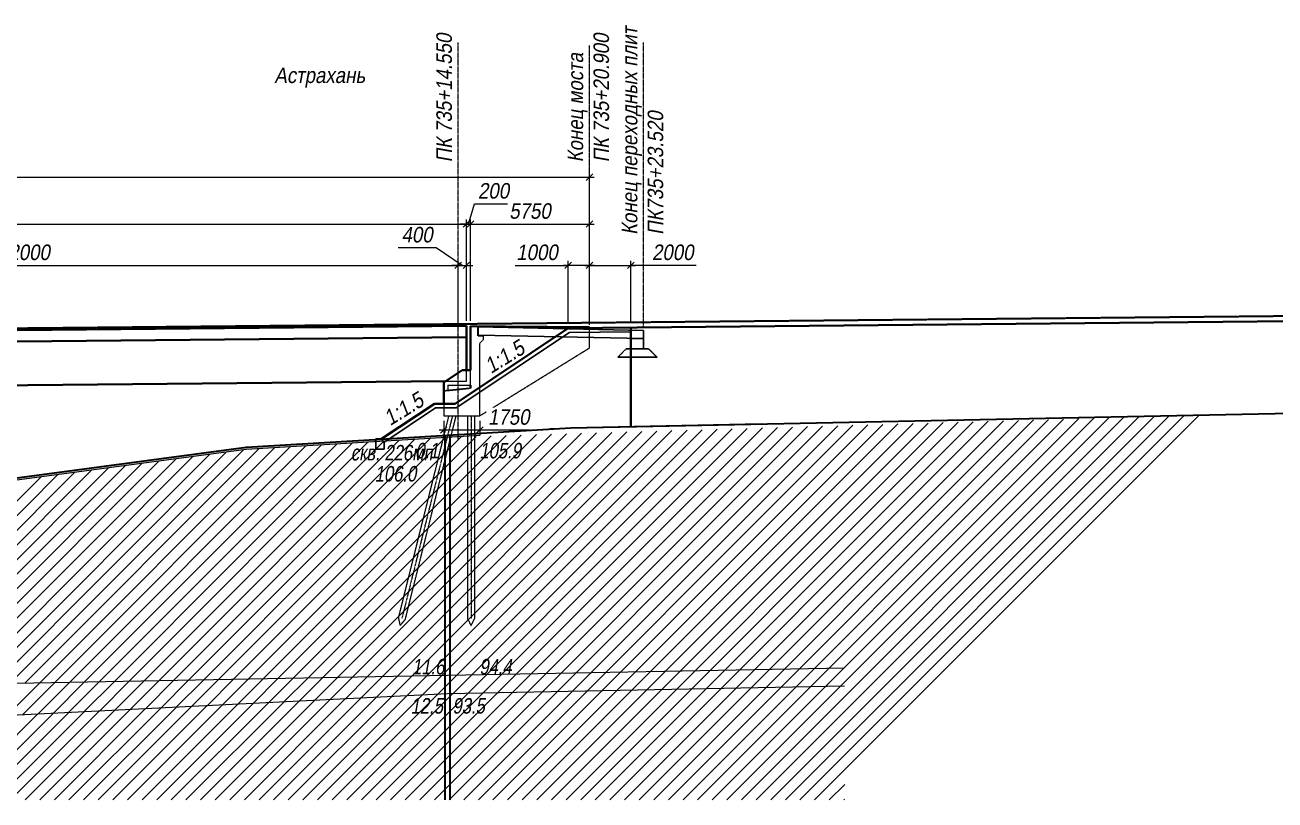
# Model space of a CAD drawing. Header units: millimetres. Extents: x 1864 to 10174863, y -4887456 to 5366151.
# Drawn here: x 9116706 to 9177161, y 312902 to 350349 of the extents above; entities that cross this region are included whole.
import ezdxf

# ---------------------------------------------------------------- set-up
doc = ezdxf.new("R2010")
doc.units = ezdxf.units.MM
doc.linetypes.add('CENTER', pattern=[50.8, 31.75, -6.35, 6.35, -6.35])
doc.linetypes.add('DASHED', pattern=[7, 5, -2, 0])
for name, color, linetype, lineweight in [('C-GEOL-GRSL', 94, 'Continuous', 15), ('S-BALK', 150, 'Continuous', 40), ('S-BETN', 2, 'Continuous', 40), ('S-BETN-NVEL', 7, 'Continuous', 25), ('S-GRID', 1, 'CENTER', 20), ('S-GRID-TRASSA', 4, 'CENTER', 30), ('S-NASP', 52, 'Continuous', 35), ('S-OPOR', 2, 'Continuous', 40), ('S-OPOR-NVEL', 7, 'DASHED', 20), ('S-TEXT', 4, 'Continuous', 30), ('S-ZEML', 32, 'Земля1', 30), ('T-DIMS', 3, 'Continuous', 30), ('T-TEXT', 4, 'Continuous', 30)]:
    doc.layers.add(name, color=color, linetype=linetype, lineweight=lineweight)
for name, color, linetype in [('C-GEOL-PATT', 250, 'Continuous'), ('C-GEOL-SCVG', 60, 'Continuous'), ('concr_inv', 7, 'DASHED'), ('S-KRAS', 1, 'DASHED'), ('S-NOTE', 4, 'Continuous'), ('Текст', 7, 'Continuous')]:
    doc.layers.add(name, color=color, linetype=linetype)
doc.styles.add('TM', font='mipgost.shx', dxfattribs={"width": 0.9, "oblique": 10})
doc.styles.add('Тип А прямой', font='mipgost.shx', dxfattribs={"width": 0.8})
doc.linetypes.add('Земля1', pattern='A,24,[3,ltsnew.shx,S=6,R=0,X=-6,Y=-6],3,[3,ltsnew.shx,S=6,R=0,X=-6,Y=-6],3,[3,ltsnew.shx,S=6,R=0,X=-6,Y=-6],0', length=30)
doc.dimstyles.new('TM', dxfattribs={"dimscale": 0, "dimtxt": 3, "dimasz": 1.25, "dimexe": 0.9, "dimexo": 1, "dimgap": 1, "dimtad": 1, "dimdec": 0, "dimdsep": 46, "dimtxsty": 'TM', "dimblk1": 'OBLIQUE', "dimblk2": 'OBLIQUE', "dimsah": 1, "dimcen": 3, "dimdle": 0.9, "dimclrt": 7, "dimadec": 0, "dimazin": 0, "dimtfac": 1, "dimtdec": 0, "dimtmove": 1, "dimatfit": 2, "dimldrblk": 'NONE', "dimfxl": 1, "dimtfill": 1, "dimtolj": 1, "dimlwd": 15, "dimlwe": 15, "dimarcsym": 0})

# ---------------------------------------------------------------- blocks, each defined once
blk = doc.blocks.new('_OBLIQUE')
at = {"color": 0, "linetype": 'ByBlock', "lineweight": -2}
blk.add_line((0.5, 0.5), (-0.5, -0.5), dxfattribs=at)
blk = doc.blocks.new('*D760')
at = {"layer": 'Defpoints', "color": 0, "transparency": 16777216}
for p in [(9137655, 338736), (9137655, 335909), (9095655, 335505)]:
    blk.add_point(p, dxfattribs=at)
at = {"layer": 'T-DIMS', "color": 0, "linetype": 'Continuous', "lineweight": 15, "transparency": 16777216}
blk.add_line((9095430, 338736), (9137880, 338736), dxfattribs=at)
at = {"layer": 'T-DIMS', "color": 0, "lineweight": 15, "transparency": 16777216}
for p, q in [((9095655, 335755), (9095655, 338961)), ((9137655, 336159), (9137655, 338961))]:
    blk.add_line(p, q, dxfattribs=at)
at = {"layer": 'T-DIMS', "color": 0, "lineweight": 15, "transparency": 16777216, "xscale": 312.5, "yscale": 312.5, "zscale": 312.5, "rotation": 180}
blk.add_blockref('_OBLIQUE', (9095655, 338736), dxfattribs=at)
at = {"layer": 'T-DIMS', "color": 0, "lineweight": 15, "transparency": 16777216, "xscale": 312.5, "yscale": 312.5, "zscale": 312.5}
blk.add_blockref('_OBLIQUE', (9137655, 338736), dxfattribs=at)
at = {"layer": 'T-DIMS', "color": 7, "transparency": 16777216, "insert": (9116655, 339361), "char_height": 750, "attachment_point": 5, "style": 'TM', "bg_fill": 3, "box_fill_scale": 1.1, "bg_fill_color": 256, "bg_fill_true_color": 13158600, "bg_fill_transparency": 0}
blk.add_mtext('\\A1;42000', dxfattribs=at)
blk = doc.blocks.new('_None')
blk = doc.blocks.new('*D761')
at = {"layer": 'Defpoints', "color": 0, "transparency": 16777216}
for p in [(9138055, 338736), (9137655, 335909), (9138055, 335913)]:
    blk.add_point(p, dxfattribs=at)
at = {"layer": 'T-DIMS', "color": 0, "linetype": 'Continuous', "lineweight": 15, "transparency": 16777216}
for p, q in [((9136589, 339590), (9134751, 339590)), ((9137855, 338736), (9136589, 339590)), ((9137655, 338736), (9137343, 338736)), ((9137655, 338736), (9138055, 338736)), ((9137655, 338736), (9138055, 338736)), ((9138055, 338736), (9138368, 338736))]:
    blk.add_line(p, q, dxfattribs=at)
at = {"layer": 'T-DIMS', "color": 0, "lineweight": 15, "transparency": 16777216}
for p, q in [((9137655, 336159), (9137655, 338961)), ((9138055, 336163), (9138055, 338961))]:
    blk.add_line(p, q, dxfattribs=at)
at = {"layer": 'T-DIMS', "color": 0, "lineweight": 15, "transparency": 16777216, "xscale": 312.5, "yscale": 312.5, "zscale": 312.5}
blk.add_blockref('_OBLIQUE', (9137655, 338736), dxfattribs=at)
at = {"layer": 'T-DIMS', "color": 0, "lineweight": 15, "transparency": 16777216, "xscale": 312.5, "yscale": 312.5, "zscale": 312.5, "rotation": 180}
blk.add_blockref('_OBLIQUE', (9138055, 338736), dxfattribs=at)
at = {"layer": 'T-DIMS', "color": 7, "transparency": 16777216, "insert": (9135670, 340215), "char_height": 750, "attachment_point": 5, "style": 'TM', "bg_fill": 3, "box_fill_scale": 1.1, "bg_fill_color": 256, "bg_fill_true_color": 13158600, "bg_fill_transparency": 0}
blk.add_mtext('\\A1;400', dxfattribs=at)
blk = doc.blocks.new('*D748')
at = {"layer": 'Defpoints', "color": 0, "transparency": 16777216}
for p in [(9138055, 340732), (9138055, 335808), (8969255, 334183)]:
    blk.add_point(p, dxfattribs=at)
at = {"layer": 'T-DIMS', "color": 0, "linetype": 'Continuous', "lineweight": 15, "transparency": 16777216}
blk.add_line((8969030, 340732), (9138280, 340732), dxfattribs=at)
at = {"layer": 'T-DIMS', "color": 0, "lineweight": 15, "transparency": 16777216}
for p, q in [((8969255, 334433), (8969255, 340957)), ((9138055, 336058), (9138055, 340957))]:
    blk.add_line(p, q, dxfattribs=at)
at = {"layer": 'T-DIMS', "color": 0, "lineweight": 15, "transparency": 16777216, "xscale": 312.5, "yscale": 312.5, "zscale": 312.5, "rotation": 180}
blk.add_blockref('_OBLIQUE', (8969255, 340732), dxfattribs=at)
at = {"layer": 'T-DIMS', "color": 0, "lineweight": 15, "transparency": 16777216, "xscale": 312.5, "yscale": 312.5, "zscale": 312.5}
blk.add_blockref('_OBLIQUE', (9138055, 340732), dxfattribs=at)
at = {"layer": 'T-DIMS', "color": 7, "transparency": 16777216, "insert": (9053655, 341357), "char_height": 750, "attachment_point": 5, "style": 'TM', "bg_fill": 3, "box_fill_scale": 1.1, "bg_fill_color": 256, "bg_fill_true_color": 13158600, "bg_fill_transparency": 0}
blk.add_mtext('\\A1;168800', dxfattribs=at)
blk = doc.blocks.new('*D749')
at = {"layer": 'Defpoints', "color": 0, "transparency": 16777216}
for p in [(9138255, 340732), (9138055, 335808), (9138255, 335808)]:
    blk.add_point(p, dxfattribs=at)
at = {"layer": 'T-DIMS', "color": 0, "linetype": 'Continuous', "lineweight": 15, "transparency": 16777216}
for p, q in [((9138155, 340732), (9138448, 341707)), ((9138448, 341707), (9140285, 341707)), ((9138055, 340732), (9137743, 340732)), ((9138055, 340732), (9138255, 340732)), ((9138055, 340732), (9138255, 340732)), ((9138255, 340732), (9138568, 340732))]:
    blk.add_line(p, q, dxfattribs=at)
at = {"layer": 'T-DIMS', "color": 0, "lineweight": 15, "transparency": 16777216}
for p, q in [((9138055, 336058), (9138055, 340957)), ((9138255, 336058), (9138255, 340957))]:
    blk.add_line(p, q, dxfattribs=at)
at = {"layer": 'T-DIMS', "color": 0, "lineweight": 15, "transparency": 16777216, "xscale": 312.5, "yscale": 312.5, "zscale": 312.5}
blk.add_blockref('_OBLIQUE', (9138055, 340732), dxfattribs=at)
at = {"layer": 'T-DIMS', "color": 0, "lineweight": 15, "transparency": 16777216, "xscale": 312.5, "yscale": 312.5, "zscale": 312.5, "rotation": 180}
blk.add_blockref('_OBLIQUE', (9138255, 340732), dxfattribs=at)
at = {"layer": 'T-DIMS', "color": 7, "transparency": 16777216, "insert": (9139367, 342332), "char_height": 750, "attachment_point": 5, "style": 'TM', "bg_fill": 3, "box_fill_scale": 1.1, "bg_fill_color": 256, "bg_fill_true_color": 13158600, "bg_fill_transparency": 0}
blk.add_mtext('\\A1;200', dxfattribs=at)
blk = doc.blocks.new('*D750')
at = {"layer": 'Defpoints', "color": 0, "transparency": 16777216}
for p in [(9144005, 340732), (9138255, 335915), (9144005, 335745)]:
    blk.add_point(p, dxfattribs=at)
at = {"layer": 'T-DIMS', "color": 0, "linetype": 'Continuous', "lineweight": 15, "transparency": 16777216}
blk.add_line((9138030, 340732), (9144230, 340732), dxfattribs=at)
at = {"layer": 'T-DIMS', "color": 0, "lineweight": 15, "transparency": 16777216}
for p, q in [((9138255, 336165), (9138255, 340957)), ((9144005, 335995), (9144005, 340957))]:
    blk.add_line(p, q, dxfattribs=at)
at = {"layer": 'T-DIMS', "color": 0, "lineweight": 15, "transparency": 16777216, "xscale": 312.5, "yscale": 312.5, "zscale": 312.5, "rotation": 180}
blk.add_blockref('_OBLIQUE', (9138255, 340732), dxfattribs=at)
at = {"layer": 'T-DIMS', "color": 0, "lineweight": 15, "transparency": 16777216, "xscale": 312.5, "yscale": 312.5, "zscale": 312.5}
blk.add_blockref('_OBLIQUE', (9144005, 340732), dxfattribs=at)
at = {"layer": 'T-DIMS', "color": 7, "transparency": 16777216, "insert": (9141130, 341357), "char_height": 750, "attachment_point": 5, "style": 'TM', "bg_fill": 3, "box_fill_scale": 1.1, "bg_fill_color": 256, "bg_fill_true_color": 13158600, "bg_fill_transparency": 0}
blk.add_mtext('\\A1;5750', dxfattribs=at)
blk = doc.blocks.new('*D752')
at = {"layer": 'Defpoints', "color": 0, "transparency": 16777216}
for p in [(9144005, 342998), (9144005, 335745), (8963406, 334128)]:
    blk.add_point(p, dxfattribs=at)
at = {"layer": 'T-DIMS', "color": 0, "linetype": 'Continuous', "lineweight": 15, "transparency": 16777216}
blk.add_line((8963181, 342998), (9144230, 342998), dxfattribs=at)
at = {"layer": 'T-DIMS', "color": 0, "lineweight": 15, "transparency": 16777216}
for p, q in [((8963406, 334378), (8963406, 343223)), ((9144005, 335995), (9144005, 343223))]:
    blk.add_line(p, q, dxfattribs=at)
at = {"layer": 'T-DIMS', "color": 0, "lineweight": 15, "transparency": 16777216, "xscale": 312.5, "yscale": 312.5, "zscale": 312.5, "rotation": 180}
blk.add_blockref('_OBLIQUE', (8963406, 342998), dxfattribs=at)
at = {"layer": 'T-DIMS', "color": 0, "lineweight": 15, "transparency": 16777216, "xscale": 312.5, "yscale": 312.5, "zscale": 312.5}
blk.add_blockref('_OBLIQUE', (9144005, 342998), dxfattribs=at)
at = {"layer": 'T-DIMS', "color": 7, "transparency": 16777216, "insert": (9053705, 343623), "char_height": 750, "attachment_point": 5, "style": 'TM', "bg_fill": 3, "box_fill_scale": 1.1, "bg_fill_color": 256, "bg_fill_true_color": 13158600, "bg_fill_transparency": 0}
blk.add_mtext('\\A1;180600', dxfattribs=at)
blk = doc.blocks.new('*D753')
at = {"layer": 'Defpoints', "color": 0, "transparency": 16777216}
for p in [(9142976, 338736), (9142976, 335697), (9144005, 335745)]:
    blk.add_point(p, dxfattribs=at)
at = {"layer": 'T-DIMS', "color": 0, "linetype": 'Continuous', "lineweight": 15, "transparency": 16777216}
for p, q in [((9140406, 338736), (9142976, 338736)), ((9144230, 338736), (9142751, 338736))]:
    blk.add_line(p, q, dxfattribs=at)
at = {"layer": 'T-DIMS', "color": 0, "lineweight": 15, "transparency": 16777216}
for p, q in [((9142976, 335947), (9142976, 338961)), ((9144005, 335995), (9144005, 338961))]:
    blk.add_line(p, q, dxfattribs=at)
at = {"layer": 'T-DIMS', "color": 0, "lineweight": 15, "transparency": 16777216, "xscale": 312.5, "yscale": 312.5, "zscale": 312.5}
blk.add_blockref('_OBLIQUE', (9144005, 338736), dxfattribs=at)
at = {"layer": 'T-DIMS', "color": 7, "transparency": 16777216, "insert": (9141469, 339361), "char_height": 750, "attachment_point": 5, "style": 'TM', "bg_fill": 3, "box_fill_scale": 1.1, "bg_fill_color": 256, "bg_fill_true_color": 13158600, "bg_fill_transparency": 0}
blk.add_mtext('\\A1;1000', dxfattribs=at)
at = {"layer": 'T-DIMS', "color": 0, "lineweight": 15, "transparency": 16777216, "xscale": 312.5, "yscale": 312.5, "zscale": 312.5, "rotation": 180}
blk.add_blockref('_OBLIQUE', (9142976, 338736), dxfattribs=at)
blk = doc.blocks.new('*D754')
at = {"layer": 'Defpoints', "color": 0, "transparency": 16777216}
for p in [(9146005, 338736), (9144005, 335867), (9146005, 335726)]:
    blk.add_point(p, dxfattribs=at)
at = {"layer": 'T-DIMS', "color": 0, "linetype": 'Continuous', "lineweight": 15, "transparency": 16777216}
for p, q in [((9143780, 338736), (9146230, 338736)), ((9149170, 338736), (9146005, 338736))]:
    blk.add_line(p, q, dxfattribs=at)
at = {"layer": 'T-DIMS', "color": 0, "lineweight": 15, "transparency": 16777216}
for p, q in [((9144005, 336117), (9144005, 338961)), ((9146005, 335976), (9146005, 338961))]:
    blk.add_line(p, q, dxfattribs=at)
at = {"layer": 'T-DIMS', "color": 0, "lineweight": 15, "transparency": 16777216, "xscale": 312.5, "yscale": 312.5, "zscale": 312.5, "rotation": 180}
blk.add_blockref('_OBLIQUE', (9144005, 338736), dxfattribs=at)
at = {"layer": 'T-DIMS', "color": 0, "lineweight": 15, "transparency": 16777216, "xscale": 312.5, "yscale": 312.5, "zscale": 312.5}
blk.add_blockref('_OBLIQUE', (9146005, 338736), dxfattribs=at)
at = {"layer": 'T-DIMS', "color": 7, "transparency": 16777216, "insert": (9148035, 339361), "char_height": 750, "attachment_point": 5, "style": 'TM', "bg_fill": 3, "box_fill_scale": 1.1, "bg_fill_color": 256, "bg_fill_true_color": 13158600, "bg_fill_transparency": 0}
blk.add_mtext('\\A1;2000', dxfattribs=at)
blk = doc.blocks.new('*D763')
at = {"layer": 'Defpoints', "color": 0, "transparency": 16777216}
for p in [(9136955, 331469), (9138705, 331469), (9136955, 330779)]:
    blk.add_point(p, dxfattribs=at)
at = {"layer": 'T-DIMS', "color": 0, "linetype": 'Continuous', "lineweight": 15, "transparency": 16777216}
for p, q in [((9138930, 330779), (9136730, 330779)), ((9141144, 330779), (9138705, 330779))]:
    blk.add_line(p, q, dxfattribs=at)
at = {"layer": 'T-DIMS', "color": 0, "lineweight": 15, "transparency": 16777216}
for p, q in [((9136955, 331219), (9136955, 330554)), ((9138705, 331219), (9138705, 330554))]:
    blk.add_line(p, q, dxfattribs=at)
at = {"layer": 'T-DIMS', "color": 0, "lineweight": 15, "transparency": 16777216, "xscale": 312.5, "yscale": 312.5, "zscale": 312.5, "rotation": 180}
blk.add_blockref('_OBLIQUE', (9136955, 330779), dxfattribs=at)
at = {"layer": 'T-DIMS', "color": 7, "transparency": 16777216, "insert": (9140104, 331404), "char_height": 750, "attachment_point": 5, "style": 'TM', "bg_fill": 3, "box_fill_scale": 1.1, "bg_fill_color": 256, "bg_fill_true_color": 13158600, "bg_fill_transparency": 0}
blk.add_mtext('\\A1;1750', dxfattribs=at)
at = {"layer": 'T-DIMS', "color": 0, "lineweight": 15, "transparency": 16777216, "xscale": 312.5, "yscale": 312.5, "zscale": 312.5}
blk.add_blockref('_OBLIQUE', (9138705, 330779), dxfattribs=at)

msp = doc.modelspace()

# ---------------------------------------------------------------- hatches: boundary and pattern name
at = {"layer": 'C-GEOL-PATT'}
h = msp.add_hatch(dxfattribs=at)
h.set_pattern_fill('FG_35', color=256, scale=100, style=0)
h.set_pattern_definition([(0, (8968905.3, 224991.9), (600, 600), [500, -700]), (18.43495, (8969005.3, 224891.9), (600.0004, 600), [316.228, -1581.1386]), (161.56505, (8969305.3, 224791.9), (-600.0004, 600), [316.228, -1581.1386]), (26.56505, (8969105.3, 224691.9), (600.0002, 600.0001), [223.607, -2459.6748]), (135, (8969205.3, 224591.9), (-600, -600), [141.4214, -707.1068]), (71.56505, (8969105.3, 224291.9), (600.0001, 600.00035), [316.228, -1581.1397])])
h.paths.add_polyline_path([(8967605.3, 327691.9), (8969105.3, 327691.9), (8985805.3, 326696.2), (8993588.7, 322288.5), (9019745.7, 322291.4), (9024105.3, 323266.2), (9049405.3, 323506.2), (9060105.3, 326586.2), (9066805.3, 326426.2), (9077605.3, 323496.2), (9078805.3, 323466.2), (9095238.3, 325657.3), (9127405.3, 329946.2), (9138699.3, 330626.5), (9138723.6, 330528), (9127405.3, 329846.2), (9095238.3, 325557.3), (9078805.3, 323366.2), (9077605.3, 323396.2), (9066805.3, 326326.2), (9060105.3, 326486.2), (9049405.3, 323406.2), (9024105.3, 323166.2), (9019733, 322288.5), (8993367.1, 322314), (8985805.3, 326596.2), (8969105.3, 327591.9), (8967605.3, 327591.9)])

# ---------------------------------------------------------------- linework, layer by layer
at = {"layer": 'C-GEOL-GRSL'}
for p, q in [((9137133.3, 318933), (9156334.7, 319287.9)), ((9095238.3, 318154), (9137133.3, 318933)), ((9137135.4, 318030.8), (9095239, 315960.5)), ((9156334.7, 318393.9), (9137135.4, 318030.8))]:
    msp.add_line(p, q, dxfattribs=at)
msp.add_lwpolyline([(9019733, 322288.5), (9020187, 322290), (9024105.3, 323166.2), (9049405.3, 323406.2), (9060105.3, 326486.2), (9066805.3, 326326.2), (9077605.3, 323396.2), (9078805.3, 323366.2), (9127405.3, 329846.2), (9138723.6, 330528)], dxfattribs=at)
at = {"layer": 'C-GEOL-PATT', "linetype": 'Continuous', "ltscale": 1.75}
for p, q in [((9148531.5, 312902.2), (9166940, 331310.8)), ((9149238.6, 312902.2), (9167668.7, 331332.3)), ((9149945.7, 312902.2), (9168397.3, 331353.8)), ((9150652.8, 312902.2), (9169125.9, 331375.3)), ((9151359.9, 312902.2), (9169854.5, 331396.8)), ((9152067, 312902.2), (9170583.1, 331418.3)), ((9152774.1, 312902.2), (9171311.7, 331439.9)), ((9153481.2, 312902.2), (9172040.4, 331461.4)), ((9154188.3, 312902.2), (9172769, 331482.9)), ((9154895.4, 312902.2), (9173497.6, 331504.4)), ((9132975.3, 312902.2), (9150910.4, 330837.4)), ((9133682.4, 312902.2), (9151639.1, 330858.9)), ((9134389.5, 312902.2), (9152367.7, 330880.4)), ((9134718.6, 318888.1), (9146538.7, 330708.2)), ((9135096.6, 312902.2), (9153096.3, 330901.9)), ((9135439.1, 318901.5), (9147267.3, 330729.8)), ((9135803.7, 312902.2), (9153824.9, 330923.4)), ((9136159.5, 318914.9), (9147996, 330751.3)), ((9136510.8, 312902.2), (9154553.5, 330944.9)), ((9136880, 318928.3), (9148724.6, 330772.8)), ((9137217.9, 312902.2), (9155282.1, 330966.5)), ((9137600.5, 318941.6), (9149453.2, 330794.3)), ((9137925, 312902.2), (9156010.8, 330988)), ((9138320.9, 318954.9), (9150181.8, 330815.8)), ((9138632.1, 312902.2), (9156739.4, 331009.5)), ((9139339.2, 312902.2), (9157468, 331031)), ((9140046.3, 312902.2), (9158196.6, 331052.5)), ((9140753.4, 312902.2), (9158925.2, 331074.1)), ((9141460.5, 312902.2), (9159653.9, 331095.6)), ((9142167.6, 312902.2), (9160382.5, 331117.1)), ((9142874.7, 312902.2), (9161111.1, 331138.6)), ((9143581.8, 312902.2), (9161839.7, 331160.1)), ((9144288.9, 312902.2), (9162568.3, 331181.6)), ((9144996, 312902.2), (9163296.9, 331203.2)), ((9145703.1, 312902.2), (9164025.6, 331224.7)), ((9146410.2, 312902.2), (9164754.2, 331246.2)), ((9147117.3, 312902.2), (9165482.8, 331267.7)), ((9147824.4, 312902.2), (9166211.4, 331289.2)), ((9120308.6, 318620.1), (9131799.4, 330110.9)), ((9121029.1, 318633.5), (9132551.8, 330156.2)), ((9121749.6, 318646.9), (9133304.2, 330201.5)), ((9122470.1, 318660.3), (9134056.6, 330246.9)), ((9123190.6, 318673.7), (9134809.1, 330292.2)), ((9123911.1, 318687.1), (9135561.5, 330337.5)), ((9124631.6, 318700.5), (9136313.9, 330382.8)), ((9125352.1, 318713.9), (9137066.3, 330428.2)), ((9126072.6, 318727.3), (9137795.3, 330450)), ((9126793.1, 318740.7), (9138523.9, 330471.5)), ((9127513.6, 318754.1), (9139252.5, 330493.1)), ((9128234.1, 318767.5), (9139981.2, 330514.6)), ((9128954.6, 318780.9), (9140709.8, 330536.1)), ((9129675.1, 318794.3), (9141438.4, 330557.6)), ((9130395.6, 318807.7), (9142167, 330579.1)), ((9131116.1, 318821.1), (9142895.6, 330600.7)), ((9131836.6, 318834.5), (9143624.2, 330622.2)), ((9132557.1, 318847.9), (9144352.9, 330643.7)), ((9133277.6, 318861.3), (9145081.5, 330665.2)), ((9133998.1, 318874.7), (9145810.1, 330686.7)), ((9113824.1, 318499.6), (9124827, 329502.4)), ((9114544.6, 318513), (9125642.9, 329611.2)), ((9115265.1, 318526.4), (9126458.8, 329720)), ((9115985.6, 318539.8), (9127274.7, 329828.8)), ((9116706.1, 318553.1), (9128037.2, 329884.3)), ((9117426.6, 318566.5), (9128789.7, 329929.6)), ((9118147.1, 318579.9), (9129542.1, 329974.9)), ((9118867.6, 318593.3), (9130294.5, 330020.2)), ((9119588.1, 318606.7), (9131046.9, 330065.6)), ((9110221.7, 318432.6), (9120747.6, 328958.5)), ((9110942.2, 318446), (9121563.5, 329067.3)), ((9111662.6, 318459.4), (9122379.4, 329176.1)), ((9112383.1, 318472.8), (9123195.2, 329284.9)), ((9113103.6, 318486.2), (9124011.1, 329393.6)), ((9107339.7, 318379), (9117484, 328523.4)), ((9108060.2, 318392.4), (9118299.9, 328632.2)), ((9108780.7, 318405.8), (9119115.8, 328740.9)), ((9109501.2, 318419.2), (9119931.7, 328849.7)), ((9131561.1, 312902.2), (9136678.5, 318019.6)), ((9132268.2, 312902.2), (9137405.7, 318039.7)), ((9119540.4, 312902.2), (9124029.3, 317391.1)), ((9120247.5, 312902.2), (9124773.4, 317428.1)), ((9120954.6, 312902.2), (9125517.4, 317465.1)), ((9121661.7, 312902.2), (9126261.5, 317502)), ((9122368.8, 312902.2), (9127005.6, 317539)), ((9123075.9, 312902.2), (9127749.7, 317576)), ((9123783, 312902.2), (9128493.7, 317612.9)), ((9124490.1, 312902.2), (9129237.8, 317649.9)), ((9125197.2, 312902.2), (9129981.9, 317686.9)), ((9125904.3, 312902.2), (9130725.9, 317723.9)), ((9126611.4, 312902.2), (9131470, 317760.8)), ((9127318.5, 312902.2), (9132214.1, 317797.8)), ((9128025.6, 312902.2), (9132958.1, 317834.8)), ((9128732.7, 312902.2), (9133702.2, 317871.7)), ((9129439.8, 312902.2), (9134446.3, 317908.7)), ((9130146.9, 312902.2), (9135190.4, 317945.7)), ((9130854, 312902.2), (9135934.4, 317982.7)), ((9113176.5, 312902.2), (9117332.7, 317058.4)), ((9113883.6, 312902.2), (9118076.7, 317095.4)), ((9114590.7, 312902.2), (9118820.8, 317132.3)), ((9115297.8, 312902.2), (9119564.9, 317169.3)), ((9116004.9, 312902.2), (9120308.9, 317206.3)), ((9116712, 312902.2), (9121053, 317243.2)), ((9117419.1, 312902.2), (9121797.1, 317280.2)), ((9118126.2, 312902.2), (9122541.2, 317317.2)), ((9118833.3, 312902.2), (9123285.2, 317354.1)), ((9155602.5, 312902.2), (9156351.2, 313651)), ((9156309.6, 312902.2), (9156347.8, 312940.4))]:
    msp.add_line(p, q, dxfattribs=at)
at = {"layer": 'C-GEOL-PATT', "linetype": 'Continuous'}
for p, q in [((9118070.1, 317088.7), (9119588.1, 318606.7)), ((9118813.9, 317125.5), (9120308.6, 318620.1)), ((9119557.8, 317162.2), (9121029.1, 318633.5)), ((9120301.6, 317199), (9121749.6, 318646.9)), ((9121045.5, 317235.7), (9122470.1, 318660.3)), ((9121789.4, 317272.5), (9123190.6, 318673.7)), ((9122533.2, 317309.2), (9123911.1, 318687.1)), ((9123277.1, 317346), (9124631.6, 318700.5)), ((9124020.9, 317382.7), (9125352.1, 318713.9)), ((9124764.8, 317419.5), (9126072.6, 318727.3)), ((9125508.6, 317456.3), (9126793.1, 318740.7)), ((9126252.5, 317493), (9127513.6, 318754.1)), ((9126996.3, 317529.8), (9128234.1, 318767.5)), ((9127740.2, 317566.5), (9128954.6, 318780.9)), ((9128484.1, 317603.3), (9129675.1, 318794.3)), ((9129227.9, 317640), (9130395.6, 318807.7)), ((9129971.8, 317676.8), (9131116.1, 318821.1)), ((9130715.6, 317713.5), (9131836.6, 318834.5)), ((9131459.5, 317750.3), (9132557.1, 318847.9)), ((9132203.3, 317787.1), (9133277.6, 318861.3)), ((9132947.2, 317823.8), (9133998.1, 318874.7)), ((9133691.1, 317860.6), (9134718.6, 318888.1)), ((9134434.9, 317897.3), (9135439.1, 318901.5)), ((9135178.8, 317934.1), (9136159.5, 318914.9)), ((9135922.6, 317970.8), (9136880, 318928.3)), ((9136666.5, 318007.6), (9137600.5, 318941.6)), ((9137401.7, 318035.8), (9138320.9, 318954.9)), ((9138122.5, 318049.4), (9138673.3, 318600.2)), ((9115838.5, 316978.4), (9117426.6, 318566.5)), ((9116582.4, 317015.2), (9118147.1, 318579.9)), ((9117326.2, 317051.9), (9118867.6, 318593.3))]:
    msp.add_line(p, q, dxfattribs=at)
at = {"layer": 'C-GEOL-SCVG'}
msp.add_lwpolyline([(9142103.8, 330843.6), (9142503.8, 330843.6)], dxfattribs=at)
at = {"layer": 'concr_inv'}
for points in [[(9146025.9, 335198.1), (9146025.9, 334695.6), (9146625.3, 334695.6), (9146625.3, 335195.6), (9146025.9, 335198.1)], [(9145775.3, 334695.6), (9145375.3, 334295.6), (9147275.3, 334295.6), (9146875.3, 334695.6), (9145775.3, 334695.6)]]:
    msp.add_lwpolyline(points, dxfattribs=at)
at = {"layer": 'S-BALK'}
msp.add_line((9138055.3, 333669.4), (9138055.3, 335808.1), dxfattribs=at)
at = {"layer": 'S-BETN'}
for p, q in [((9137854.9, 333669.4), (9136955.3, 333069.4)), ((9138255.3, 333669.4), (9137854.9, 333669.4)), ((9136955.3, 333069.4), (9136955.3, 332669.2)), ((9136955.3, 332669.2), (9136955.3, 332049.7)), ((9138255.3, 332949.2), (9138255.3, 332799.2))]:
    msp.add_line(p, q, dxfattribs=at)
for points in [[(8969255.3, 334183.2), (9138055.3, 335808.1)], [(8969255.3, 333643.2), (9138055.3, 335268.1)], [(8970319.9, 331538.3), (9137066.4, 333143.5)]]:
    msp.add_lwpolyline(points, dxfattribs=at)
at = {"layer": 'S-BETN-NVEL'}
for p, q in [((9136566.2, 331848.4), (9134067, 330182.3)), ((9137566.2, 331848.4), (9136566.2, 331848.4))]:
    msp.add_line(p, q, dxfattribs=at)
msp.add_lwpolyline([(9143037.9, 335496.2), (9146005.1, 335524.8)], dxfattribs=at)
msp.add_lwpolyline([(9134079.4, 329849.8), (9134079.4, 330163.7), (9133955.4, 330349.8), (9133679.4, 330349.8), (9133679.4, 329849.8)], close=True, dxfattribs=at)
at = {"layer": 'S-GRID'}
msp.add_lwpolyline([(9138280.3, 331469.2), (9138280.3, 321669.2)], dxfattribs=at)
at = {"layer": 'S-GRID-TRASSA', "linetype": 'DASHED', "lineweight": 30}
msp.add_lwpolyline([(8923105.3, 333952.8), (8923204.3, 333953.2), (8928121.9, 333977.8), (8933039.4, 334005.1), (8937956.9, 334035), (8942874.4, 334067.7), (8943105.3, 334069.3), (8947791.9, 334103), (8952709.5, 334140.9), (8957627, 334181.6), (8962544.5, 334224.9), (8963105.3, 334230), (8967462, 334270.9), (9223105.3, 336731.9)], dxfattribs=at)
at = {"layer": 'S-KRAS', "color": 1, "ltscale": 0.5}
msp.add_line((9138255.3, 332949.2), (9138255.3, 332799.2), dxfattribs=at)
at = {"layer": 'S-NASP'}
for p, q in [((9146005.1, 330953.5), (9146005.1, 335726.1)), ((9136505.3, 332049.7), (9133955.4, 330349.8)), ((9137505.3, 332049.7), (9136505.3, 332049.7))]:
    msp.add_line(p, q, dxfattribs=at)
msp.add_lwpolyline([(9142976.1, 335696.9), (9222955.3, 336466.9)], dxfattribs=at)
at = {"layer": 'S-NOTE', "linetype": 'Continuous'}
msp.add_lwpolyline([(9134834.2, 347245, 0, 386.7, 0), (9133646, 347245, 0, 0, 0), (9128790.5, 347245, 0, 0, 0)], format="xyseb", dxfattribs=at)
at = {"layer": 'S-OPOR', "lineweight": 30}
for p, q in [((9137008.3, 330524.7), (9137008.3, 312902.2)), ((9137258.3, 330539.7), (9137258.3, 312902.2))]:
    msp.add_line(p, q, dxfattribs=at)
at = {"layer": 'S-OPOR-NVEL'}
for p, q in [((9138255.3, 332798.4), (9138255.3, 333669.4)), ((9138255.3, 332799.2), (9136955.3, 332669.2)), ((9136955.3, 332669.2), (9138247.9, 332798.4)), ((9137155.3, 332949.2), (9138255.3, 332949.2)), ((9137155.3, 332949.2), (9137155.3, 332689.2)), ((9136955.3, 332049.7), (9136955.3, 331469.2))]:
    msp.add_line(p, q, dxfattribs=at)
for points in [[(9137066.4, 333143.5), (9138055.3, 333143.5), (9138055.3, 333669.4)], [(9138105.3, 331469.2), (9138105.3, 321669.2), (9138280.3, 321320.3), (9138455.3, 321669.2), (9138455.3, 331469.2)]]:
    msp.add_lwpolyline(points, dxfattribs=at)
at = {"layer": 'S-ZEML'}
msp.add_lwpolyline([(8923105.3, 327652.2), (8929305.3, 329606.2), (8938005.3, 329546.2), (8985805.3, 326696.2), (8994705.3, 321656.2), (9003105.3, 321166.4), (9016905.3, 321656.2), (9024105.3, 323266.2), (9049405.3, 323506.2), (9060105.3, 326586.2), (9066805.3, 326426.2), (9077605.3, 323496.2), (9078805.3, 323466.2), (9127405.3, 329946.2), (9143105.3, 330891.9), (9223105.3, 332506.8)], dxfattribs=at)
at = {"layer": 'S-ZEML', "ltscale": 250}
msp.add_lwpolyline([(8953040.8, 328649.7), (8961405.8, 328151), (8985805.3, 326696.2), (8994705.3, 321656.2), (9003105.3, 321166.4), (9016905.3, 321656.2), (9024105.3, 323266.2), (9049405.3, 323506.2), (9060105.3, 326586.2), (9066805.3, 326426.2), (9077605.3, 323496.2), (9078805.3, 323466.2), (9127405.3, 329946.2), (9143105.3, 330891.9), (9152310.8, 331077.7)], dxfattribs=at)

# ---------------------------------------------------------------- texts
at = {"layer": 'S-TEXT', "char_height": 750, "width": 22672.914, "attachment_point": 1, "rotation": 90, "style": 'TM'}
for s, insert in [('Конец переходных плит\\PПК735+23.520', (9145571.5, 340210)), ('\\pxt22;ПК 735+14.550', (9136601.5, 343714.2))]:
    msp.add_mtext(s, dxfattribs=dict(at, insert=insert))
at = {"layer": 'S-TEXT', "insert": (9130962.3, 347807.6), "char_height": 750, "width": 9608.71, "attachment_point": 5, "style": 'TM'}
msp.add_mtext('\\pxqc;Астрахань', dxfattribs=at)
at = {"layer": 'T-TEXT', "char_height": 750, "style": 'Тип А прямой'}
for s, insert, attachment_point in [('{\\Q10;скв. 226мп}', (9134435.4, 329295.8), 8), ('{\\Q10;106.0}', (9134623.3, 329040.5), 2)]:
    msp.add_mtext(s, dxfattribs=dict(at, insert=insert, attachment_point=attachment_point))
at = {"layer": 'Текст', "color": 23, "lineweight": 15, "style": 'Тип А прямой', "oblique": 10, "width": 0.8}
for s, p in [('0.1', (9135592.2, 329408.8)), ('105.9', (9138683, 329408.8)), ('11.6', (9135425.2, 318967.8)), ('94.4', (9138683, 318967.8)), ('12.5', (9135358.2, 317074.3)), ('93.5', (9137381.3, 317074.3))]:
    msp.add_text(s, height=750, dxfattribs=at).set_placement(p)

# ---------------------------------------------------------------- next in the draw order: texts
at = {"layer": 'S-TEXT', "color": 7, "insert": (9135023.5, 331800.1), "char_height": 750, "attachment_point": 5, "rotation": 31.48063, "style": 'TM', "bg_fill": 3, "box_fill_scale": 1.1, "bg_fill_color": 256, "bg_fill_true_color": 13158600, "bg_fill_transparency": 4394970}
msp.add_mtext('1:1.5', dxfattribs=at)

# ---------------------------------------------------------------- next in the draw order: dimensions: what is measured, and where the dimension line sits
at = {"layer": 'T-DIMS'}
dim = msp.add_linear_dim(base=(9137655.3, 338736.1), p1=(9095655.3, 335505), p2=(9137655.3, 335909.3), dimstyle='TM', override={"dimscale": 0, "dimtix": 0, "dimtofl": 1, "dimtmove": 1, "dimatfit": 2}, dxfattribs=at)
dim.commit()
dim.dimension.update_dxf_attribs({"geometry": '*D760', "text_midpoint": (9116655.3, 339361.1)})

# ---------------------------------------------------------------- next in the draw order: linework, layer by layer
at = {"layer": 'S-GRID'}
msp.add_lwpolyline([(9137380.5, 331469.2), (9134930.5, 321669.2)], dxfattribs=at)
at = {"layer": 'S-OPOR-NVEL'}
msp.add_lwpolyline([(9137200.2, 331469.2), (9134760.8, 321711.6), (9134845.9, 321330.7), (9135100.3, 321626.7), (9137560.9, 331469.2)], dxfattribs=at)

# ---------------------------------------------------------------- next in the draw order: dimensions: what is measured, and where the dimension line sits
at = {"layer": 'T-DIMS'}
dim = msp.add_linear_dim(base=(9138055.3, 338736.1), p1=(9137655.3, 335909.3), p2=(9138055.3, 335913.1), dimstyle='TM', override={"dimscale": 0, "dimtix": 0, "dimtofl": 1, "dimtmove": 1, "dimatfit": 2}, dxfattribs=at)
dim.commit()
dim.dimension.update_dxf_attribs({"geometry": '*D761', "text_midpoint": (9136339.2, 339590.2), "dimtype": 128})

# ---------------------------------------------------------------- next in the draw order: dimensions: what is measured, and where the dimension line sits
dim = msp.add_linear_dim(base=(9138055.3, 340731.8), p1=(8969255.3, 334183.2), p2=(9138055.3, 335808.1), dimstyle='TM', override={"dimscale": 0, "dimtix": 0, "dimtofl": 1, "dimtmove": 1, "dimatfit": 2}, dxfattribs=at)
dim.commit()
dim.dimension.update_dxf_attribs({"geometry": '*D748', "text_midpoint": (9053655.3, 341356.8)})

# ---------------------------------------------------------------- next in the draw order: linework, layer by layer
at = {"layer": 'S-BETN-NVEL'}
msp.add_line((9143037.9, 335496.2), (9137566.2, 331848.4), dxfattribs=at)

# ---------------------------------------------------------------- next in the draw order: dimensions: what is measured, and where the dimension line sits
at = {"layer": 'T-DIMS'}
dim = msp.add_linear_dim(base=(9138255.3, 340731.8), p1=(9138055.3, 335808.1), p2=(9138255.3, 335808.1), dimstyle='TM', override={"dimscale": 0, "dimtix": 0, "dimtofl": 1, "dimtmove": 1, "dimatfit": 2}, dxfattribs=at)
dim.commit()
dim.dimension.update_dxf_attribs({"geometry": '*D749', "text_midpoint": (9138697.8, 342331.8)})

# ---------------------------------------------------------------- next in the draw order: linework, layer by layer
at = {"layer": 'S-NASP'}
msp.add_line((9142976.1, 335696.9), (9137505.3, 332049.7), dxfattribs=at)

# ---------------------------------------------------------------- next in the draw order: dimensions: what is measured, and where the dimension line sits
at = {"layer": 'T-DIMS'}
dim = msp.add_linear_dim(base=(9144004.8275, 340731.8236), p1=(9138255.2896, 335915.0568), p2=(9144004.8275, 335745.393), dimstyle='TM', override={"dimscale": 0, "dimtix": 0, "dimtofl": 1, "dimtmove": 1, "dimatfit": 2}, dxfattribs=at)
dim.commit()
dim.dimension.update_dxf_attribs({"geometry": '*D750', "text_midpoint": (9141130.0586, 341356.8236)})

# ---------------------------------------------------------------- next in the draw order: dimensions: what is measured, and where the dimension line sits
dim = msp.add_linear_dim(base=(9144004.8, 342998.1), p1=(8963405.8, 334127.8), p2=(9144004.8, 335745.4), dimstyle='TM', override={"dimscale": 0, "dimrnd": 5, "dimtix": 0, "dimtofl": 1, "dimtmove": 1, "dimatfit": 2}, dxfattribs=at)
dim.commit()
dim.dimension.update_dxf_attribs({"geometry": '*D752', "text_midpoint": (9053705.3, 343623.1)})

# ---------------------------------------------------------------- next in the draw order: linework, layer by layer
at = {"layer": 'S-BETN'}
msp.add_line((9138255.3, 333669.4), (9138255.3, 335799.5), dxfattribs=at)
at = {"layer": 'S-GRID'}
for p, q in [((9137655.3, 330335.7), (9137655.3, 349501.7)), ((9144005.1, 335866.8), (9144005.1, 349353.7))]:
    msp.add_line(p, q, dxfattribs=at)

# ---------------------------------------------------------------- next in the draw order: texts
at = {"layer": 'S-TEXT', "insert": (9142951.3, 343714.2), "char_height": 750, "width": 22672.914, "attachment_point": 1, "rotation": 90, "style": 'TM'}
msp.add_mtext('Конец моста\\PПК 735+20.900', dxfattribs=at)

# ---------------------------------------------------------------- next in the draw order: dimensions: what is measured, and where the dimension line sits
at = {"layer": 'T-DIMS'}
dim = msp.add_linear_dim(base=(9142976.1, 338736.1), p1=(9144004.8, 335745.4), p2=(9142976.1, 335696.9), text='1000', dimstyle='TM', override={"dimscale": 0, "dimtix": 0, "dimtofl": 1, "dimtmove": 1, "dimatfit": 2}, dxfattribs=at)
dim.commit()
dim.dimension.update_dxf_attribs({"geometry": '*D753', "text_midpoint": (9141469.5, 338505.2), "dimtype": 128})

# ---------------------------------------------------------------- next in the draw order: dimensions: what is measured, and where the dimension line sits
dim = msp.add_linear_dim(base=(9146005.1, 338736.1), p1=(9144005.1, 335866.8), p2=(9146005.1, 335726.1), dimstyle='TM', override={"dimscale": 0, "dimtix": 0, "dimtofl": 1, "dimtmove": 1, "dimatfit": 2}, dxfattribs=at)
dim.commit()
dim.dimension.update_dxf_attribs({"geometry": '*D754', "text_midpoint": (9148034.6, 338583.1), "dimtype": 128})

# ---------------------------------------------------------------- next in the draw order: linework, layer by layer
at = {"layer": 'S-BETN'}
msp.add_line((9144004.8, 335745.4), (9144004.8, 335706.4), dxfattribs=at)
msp.add_lwpolyline([(9144004.8, 335745.1), (9139947.6, 335783.2), (9138255.3, 335799.5)], dxfattribs=at)
at = {"layer": 'S-BETN-NVEL'}
msp.add_lwpolyline([(9146625.3, 335595.6), (9138625.3, 335768.6), (9138625.3, 335368.6), (9146625.3, 335195.6)], close=True, dxfattribs=at)
at = {"layer": 'S-GRID'}
msp.add_line((9146625.3, 335720.2), (9146625.3, 349501.7), dxfattribs=at)
at = {"layer": 'S-OPOR-NVEL'}
msp.add_line((9144004.8, 334745.4), (9144004.8, 335706.3), dxfattribs=at)

# ---------------------------------------------------------------- next in the draw order: texts
at = {"layer": 'S-TEXT', "color": 7, "insert": (9139905, 334319), "char_height": 750, "attachment_point": 5, "rotation": 31.48063, "style": 'TM', "bg_fill": 3, "box_fill_scale": 1.1, "bg_fill_color": 256, "bg_fill_true_color": 13158600, "bg_fill_transparency": 4394970}
msp.add_mtext('1:1.5', dxfattribs=at)

# ---------------------------------------------------------------- next in the draw order: linework, layer by layer
at = {"layer": 'S-OPOR-NVEL'}
for p, q in [((9138608.6, 335331.2), (9138608.6, 335796.1)), ((9138705.3, 331469.2), (9144004.8, 334745.4))]:
    msp.add_line(p, q, dxfattribs=at)
for points in [[(9136955.3, 331469.2), (9138705.3, 331469.2), (9138705.3, 334977.9)], [(9138608.6, 335331.2), (9138858.6, 335331.2), (9138858.6, 335131.2), (9138705.3, 334977.9)]]:
    msp.add_lwpolyline(points, dxfattribs=at)

# ---------------------------------------------------------------- next in the draw order: dimensions: what is measured, and where the dimension line sits
at = {"layer": 'T-DIMS'}
dim = msp.add_linear_dim(base=(9136955.3, 330779.4), p1=(9138705.3, 331469.2), p2=(9136955.3, 331469.2), dimstyle='TM', override={"dimscale": 0, "dimtix": 0, "dimtofl": 1, "dimtmove": 1, "dimatfit": 2}, dxfattribs=at)
dim.commit()
dim.dimension.update_dxf_attribs({"geometry": '*D763', "text_midpoint": (9140104.2, 330711.1), "dimtype": 128})

doc.saveas('drawing.dxf')
